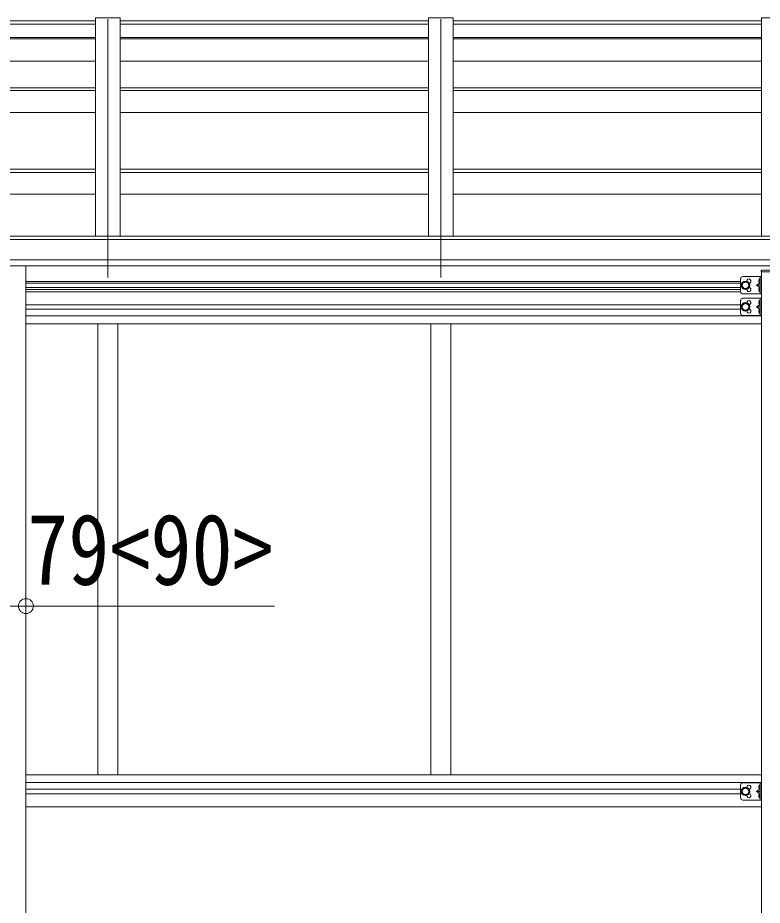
# Model space of a CAD drawing. Units: millimetres at full size, sheet at 1:30; details may follow other scales. Extents: x -8385 to 8479, y -5853 to 5787.
# Drawn here: x 2388 to 3886, y 546 to 2332 of the extents above; entities that cross this region are included whole.
import ezdxf
from ezdxf.enums import TextEntityAlignment as Align

# ---------------------------------------------------------------- set-up
doc = ezdxf.new("R2010")
doc.units = ezdxf.units.MM
doc.header["$LTSCALE"] = 30
doc.header["$PDMODE"] = 32
doc.header["$PDSIZE"] = 30
for name, color, linetype, lineweight in [('0-1_本体', 4, 'Continuous', 9), ('0-2_部品', 7, 'Continuous', 9), ('0-8_PARTS2', 2, 'Continuous', 9), ('0-A_寸法', 6, 'Continuous', 9), ('1-1_GLASS', 4, 'Continuous', 9), ('1-2_GLASS_SEAL', 7, 'Continuous', 9)]:
    doc.layers.add(name, color=color, linetype=linetype, lineweight=lineweight)
doc.styles.add('ＭＳ ゴシック', font='')
doc.styles.get('ＭＳ ゴシック').set_extended_font_data('MS Gothic')

msp = doc.modelspace()

# ---------------------------------------------------------------- linework, layer by layer
at = {"layer": '0-1_本体'}
for p, q in [((2544.1, 2332.32), (2544.1, 1893.03)), ((2594.1, 2332.32), (2544.1, 2332.32)), ((2594.1, 2332.32), (2594.1, 1893.03)), ((3214.1, 2332.32), (3214.1, 1893.03)), ((3264.1, 2332.32), (3214.1, 2332.32)), ((3264.1, 2332.32), (3264.1, 1893.03)), ((3884.1, 2332.32), (3884.1, 1893.03)), ((3934.1, 2332.32), (3884.1, 2332.32)), ((1924.1, 2319.32), (2544.1, 2319.32)), ((2594.1, 2319.32), (3214.1, 2319.32)), ((3264.1, 2319.32), (3884.1, 2319.32)), ((1924.1, 2292.61), (2544.1, 2292.61)), ((1924.1, 2290.03), (2544.1, 2290.03)), ((2594.1, 2292.61), (3214.1, 2292.61)), ((2594.1, 2290.03), (3214.1, 2290.03)), ((3264.1, 2292.61), (3884.1, 2292.61)), ((3264.1, 2290.03), (3884.1, 2290.03)), ((1924.1, 2245.29), (2544.1, 2245.29)), ((2594.1, 2245.29), (3214.1, 2245.29)), ((3264.1, 2245.29), (3884.1, 2245.29)), ((1924.1, 2191.56), (2544.1, 2191.56)), ((1924.1, 2185.99), (2544.1, 2185.99)), ((2594.1, 2191.56), (3214.1, 2191.56)), ((2594.1, 2185.99), (3214.1, 2185.99)), ((3264.1, 2191.56), (3884.1, 2191.56)), ((3264.1, 2185.99), (3884.1, 2185.99)), ((1924.1, 2141.99), (2544.1, 2141.99)), ((2594.1, 2141.99), (3214.1, 2141.99)), ((3264.1, 2141.99), (3884.1, 2141.99)), ((1924.1, 2027.91), (2544.1, 2027.91)), ((1924.1, 2021.11), (2544.1, 2021.11)), ((2594.1, 2027.91), (3214.1, 2027.91)), ((2594.1, 2021.11), (3214.1, 2021.11)), ((3264.1, 2027.91), (3884.1, 2027.91)), ((3264.1, 2021.11), (3884.1, 2021.11)), ((1924.1, 1977.56), (2544.1, 1977.56)), ((2594.1, 1977.56), (3214.1, 1977.56)), ((3264.1, 1977.56), (3884.1, 1977.56)), ((6559.1, 1893.03), (1259.1, 1893.03)), ((6582.6, 1886.32), (1235.6, 1886.32)), ((1235.6, 1845.1), (6582.6, 1845.1)), ((6582.6, 1833.25), (1235.6, 1833.33)), ((2404.3, 1833.16), (2404.3, -1022.91))]:
    msp.add_line(p, q, dxfattribs=at)
at = {"layer": '0-2_部品'}
for p, q in [((2543.9, 2326.25), (1923.9, 2326.25)), ((3213.9, 2326.25), (2593.9, 2326.25)), ((3883.9, 2326.25), (3263.9, 2326.25))]:
    msp.add_line(p, q, dxfattribs=at)
at = {"layer": '0-8_PARTS2'}
for p, q in [((2569.1, 2329.19), (2569.1, 1809.9)), ((3239.1, 2329.19), (3239.1, 1809.9))]:
    msp.add_line(p, q, dxfattribs=at)
at = {"layer": '0-A_寸法'}
for p, q in [((2313.9, 1148.37), (2404.3, 1148.37)), ((2404.3, 1148.37), (2904.3, 1148.37))]:
    msp.add_line(p, q, dxfattribs=at)
msp.add_point((2404.3, 1148.37), dxfattribs=at)
at = {"layer": '1-1_GLASS'}
for p, q in [((3884.1, 1820.93), (3884.1, -723.17)), ((2404.3, 1801.72), (3842.1, 1801.72)), ((2404.3, 1798.22), (3842.1, 1798.22)), ((2404.3, 1789.22), (3842.1, 1789.22)), ((2404.3, 1785.72), (3842.1, 1785.72)), ((3842.1, 1780.72), (2404.3, 1780.72)), ((2404.3, 1754.72), (3842.1, 1754.72)), ((2404.3, 1745.72), (3842.1, 1745.72)), ((2404.3, 1732.22), (3884.1, 1732.22)), ((2404.3, 1716.22), (3884.1, 1716.22)), ((2549.1, 1716.22), (2549.1, 1646.22)), ((2549.1, 1716.22), (2549.1, 809.21)), ((2589.1, 1716.22), (2589.1, 1646.22)), ((2589.1, 1716.22), (2589.1, 809.21)), ((3219.1, 1716.22), (3219.1, 1646.22)), ((3219.1, 1716.22), (3219.1, 809.21)), ((3259.1, 1716.22), (3259.1, 1646.22)), ((3259.1, 1716.22), (3259.1, 809.21)), ((2404.3, 809.21), (3884.1, 809.21)), ((2404.3, 793.21), (3884.1, 793.21)), ((2404.3, 779.71), (3842.1, 779.71)), ((2404.3, 770.71), (3842.1, 770.71)), ((2404.3, 744.71), (3884.1, 744.71))]:
    msp.add_line(p, q, dxfattribs=at)
at = {"layer": '1-2_GLASS_SEAL'}
for p, q in [((3883.6, 1822.73), (3883.6, 1821.23)), ((3885.1, 1824.23), (3933.1, 1824.23)), ((3842.1, 1806.51), (3842.1, 1781.51)), ((3847.1, 1811.51), (3884.1, 1811.51)), ((3881.1, 1807.01), (3880.3, 1806.87)), ((3881.6, 1811.51), (3881.6, 1776.51)), ((3883.6, 1821.23), (3934.6, 1821.23)), ((3884.1, 1811.51), (3884.1, 1776.51)), ((3881.6, 1794.01), (3874.6, 1794.01)), ((3881.1, 1799.01), (3880.3, 1799.15)), ((3881.1, 1789.01), (3880.3, 1788.87)), ((3881.1, 1799.01), (3881.6, 1799.1)), ((3847.1, 1776.51), (3884.1, 1776.51)), ((3881.1, 1781.01), (3880.3, 1781.15)), ((3881.1, 1781.01), (3881.6, 1781.1)), ((3842.1, 1763.01), (3842.1, 1738.01)), ((3847.1, 1768.01), (3884.1, 1768.01)), ((3881.6, 1750.51), (3874.6, 1750.51)), ((3881.1, 1763.51), (3880.3, 1763.37)), ((3881.1, 1755.51), (3880.3, 1755.65)), ((3881.1, 1755.51), (3881.6, 1755.6)), ((3881.6, 1768.01), (3881.6, 1733.01)), ((3884.1, 1768.01), (3884.1, 1733.01)), ((3847.1, 1733.01), (3884.1, 1733.01)), ((3881.1, 1745.51), (3880.3, 1745.37)), ((3881.1, 1737.51), (3880.3, 1737.65)), ((3881.1, 1737.51), (3881.6, 1737.6)), ((3842.1, 788.01), (3842.1, 763.01)), ((3847.1, 793.01), (3884.1, 793.01)), ((3881.1, 788.51), (3880.3, 788.37)), ((3881.6, 793.01), (3881.6, 758.01)), ((3884.1, 793.01), (3884.1, 758.01)), ((3881.6, 775.51), (3874.6, 775.51)), ((3881.1, 780.51), (3880.3, 780.65)), ((3881.1, 770.51), (3880.3, 770.37)), ((3881.1, 780.51), (3881.6, 780.6)), ((3847.1, 758.01), (3884.1, 758.01)), ((3881.1, 762.51), (3880.3, 762.65)), ((3881.1, 762.51), (3881.6, 762.6))]:
    msp.add_line(p, q, dxfattribs=at)
for points in [[(3881.98, 1803.01), (3881.35, 1804.2), (3879.12, 1805.31)], [(3881.1, 1799.01), (3881.1, 1807.01), (3881.6, 1806.92), (3881.6, 1799.1)], [(3881.6, 1799.01), (3874.6, 1794.01), (3881.6, 1789.01)], [(3881.98, 1803.01), (3881.35, 1801.82), (3879.12, 1800.71)], [(3881.98, 1785.01), (3881.35, 1786.2), (3879.12, 1787.31)], [(3881.1, 1781.01), (3881.1, 1789.01), (3881.6, 1788.92), (3881.6, 1781.1)], [(3881.98, 1785.01), (3881.35, 1783.82), (3879.12, 1782.71)], [(3881.6, 1755.51), (3874.6, 1750.51), (3881.6, 1745.51)], [(3881.98, 1759.51), (3881.35, 1760.7), (3879.12, 1761.81)], [(3881.98, 1759.51), (3881.35, 1758.32), (3879.12, 1757.21)], [(3881.1, 1755.51), (3881.1, 1763.51), (3881.6, 1763.42), (3881.6, 1755.6)], [(3881.98, 1741.51), (3881.35, 1742.7), (3879.12, 1743.81)], [(3881.98, 1741.51), (3881.35, 1740.32), (3879.12, 1739.21)], [(3881.1, 1737.51), (3881.1, 1745.51), (3881.6, 1745.42), (3881.6, 1737.6)], [(3881.98, 784.51), (3881.35, 785.7), (3879.12, 786.81)], [(3881.1, 780.51), (3881.1, 788.51), (3881.6, 788.42), (3881.6, 780.6)], [(3881.6, 780.51), (3874.6, 775.51), (3881.6, 770.51)], [(3881.98, 784.51), (3881.35, 783.32), (3879.12, 782.21)], [(3881.98, 766.51), (3881.35, 767.7), (3879.12, 768.81)], [(3881.1, 762.51), (3881.1, 770.51), (3881.6, 770.42), (3881.6, 762.6)], [(3881.98, 766.51), (3881.35, 765.32), (3879.12, 764.21)]]:
    msp.add_lwpolyline(points, dxfattribs=at)
for points in [[(3852.1, 1786.51), (3858.6, 1790.26), (3858.6, 1797.76), (3852.1, 1801.52), (3845.6, 1797.76), (3845.6, 1790.26)], [(3852.1, 1743.01), (3858.6, 1746.76), (3858.6, 1754.26), (3852.1, 1758.02), (3845.6, 1754.26), (3845.6, 1746.76)], [(3852.1, 768), (3858.6, 771.76), (3858.6, 779.26), (3852.1, 783.02), (3845.6, 779.26), (3845.6, 771.76)]]:
    msp.add_lwpolyline(points, close=True, dxfattribs=at)
for centre, radius in [((3852.1, 1794.01), 8.5), ((3852.1, 1794.01), 7.5), ((3852.1, 1794.01), 6.5), ((3852.1, 1750.51), 8.5), ((3852.1, 1750.51), 7.5), ((3852.1, 1750.51), 6.5), ((3852.1, 775.51), 8.5), ((3852.1, 775.51), 7.5), ((3852.1, 775.51), 6.5)]:
    msp.add_circle(centre, radius, dxfattribs=at)
for centre, radius, start, end in [((3885.1, 1822.73), 1.5, 90, 180), ((3847.1, 1806.51), 5, 90, 180), ((3859.1, 1802.51), 4.25, 274.76077, 186.29431), ((3885.2, 1803.01), 6.5, 147.94412, 212.05588), ((3880.45, 1805.98), 0.9, 100, 147.94412), ((3859.1, 1785.51), 4.25, 173.70569, 85.23923), ((3885.2, 1785.01), 6.5, 147.94412, 212.05588), ((3880.45, 1800.04), 0.9, 212.05588, 260), ((3880.45, 1787.98), 0.9, 100, 147.94412), ((3847.1, 1781.51), 5, 180, 270), ((3880.45, 1782.04), 0.9, 212.05588, 260), ((3847.1, 1763.01), 5, 90, 180), ((3859.1, 1759.01), 4.25, 274.76077, 186.29431), ((3885.2, 1759.51), 6.5, 147.94412, 212.05588), ((3880.45, 1762.48), 0.9, 100, 147.94412), ((3880.45, 1756.54), 0.9, 212.05588, 260), ((3847.1, 1738.01), 5, 180, 270), ((3859.1, 1742.01), 4.25, 173.70569, 85.23923), ((3885.2, 1741.51), 6.5, 147.94412, 212.05588), ((3880.45, 1744.48), 0.9, 100, 147.94412), ((3880.45, 1738.54), 0.9, 212.05588, 260), ((3847.1, 788.01), 5, 90, 180), ((3859.1, 784.01), 4.25, 274.76077, 186.29431), ((3885.2, 784.51), 6.5, 147.94412, 212.05588), ((3880.45, 787.48), 0.9, 100, 147.94412), ((3859.1, 767.01), 4.25, 173.70569, 85.23923), ((3885.2, 766.51), 6.5, 147.94412, 212.05588), ((3880.45, 781.54), 0.9, 212.05588, 260), ((3880.45, 769.48), 0.9, 100, 147.94412), ((3847.1, 763.01), 5, 180, 270), ((3880.45, 763.54), 0.9, 212.05588, 260)]:
    msp.add_arc(centre, radius, start, end, dxfattribs=at)

# ---------------------------------------------------------------- texts
at = {"layer": '0-A_寸法', "color": 7, "style": 'ＭＳ ゴシック', "width": 0.85}
msp.add_text('79<90>', height=143, dxfattribs=at).set_placement((2406.8, 1148.37), align=Align.BOTTOM_LEFT)

doc.saveas('drawing.dxf')
